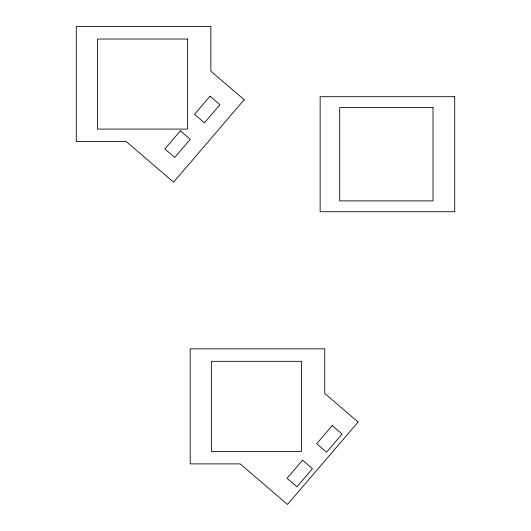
<?xml version="1.0" encoding="UTF-8"?>
<svg xmlns="http://www.w3.org/2000/svg" width="531" height="531" viewBox="0 0 531 531"><rect width="100%" height="100%" fill="white"/><g stroke="black" fill="none" stroke-linecap="round" stroke-linejoin="round"><path stroke-width="0.8" d="M180.401 130.825L164.869 148.959L174.765 157.435L190.29 139.301L180.401 130.825M210.05 96.211L194.519 114.344L204.408 122.814L219.94 104.68L210.05 96.211M244.187 99.728L173.597 182.153L126.225 141.585L76.285 141.585L76.285 26.55L210.853 26.55L210.853 71.181L244.187 99.728M302.564 460.185L287.039 478.318L296.929 486.788L312.454 468.654L302.564 460.185M332.214 425.57L316.682 443.704L326.572 452.173L342.103 434.039L332.214 425.57M358.106 422.026L287.517 504.45L240.145 463.882L190.211 463.882L190.211 348.847L324.773 348.847L324.773 393.478L358.106 422.026M187.523 39.028L97.445 39.028L97.445 129.099L187.523 129.099L187.523 39.028M454.715 96.702L320.147 96.702L320.147 211.73L454.715 211.73L454.715 96.702M433.011 107.554L339.681 107.554L339.681 200.877L433.011 200.877L433.011 107.554M301.442 361.332L211.371 361.332L211.371 451.403L301.442 451.403L301.442 361.332"/></g></svg>
